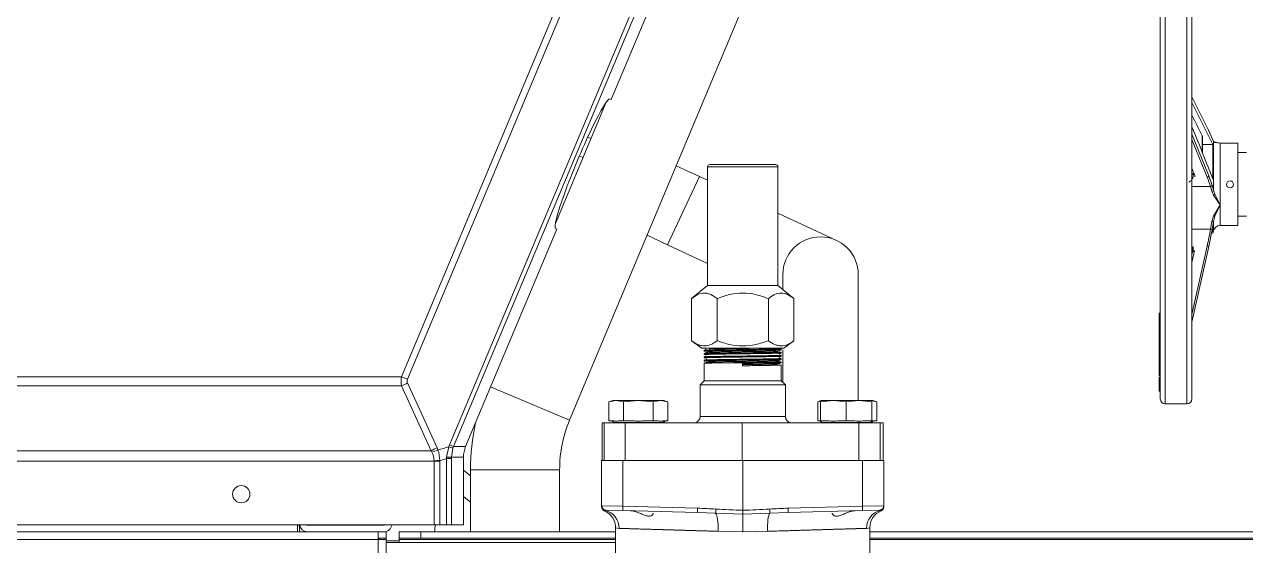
# Model space of a CAD drawing. Header units: millimetres. Extents: x 113490 to 142599, y -20467 to 115.
# Drawn here: x 132458 to 133023, y -7309 to -7068 of the extents above; entities that cross this region are included whole.
import ezdxf

# ---------------------------------------------------------------- set-up
doc = ezdxf.new("R2010")
doc.units = ezdxf.units.MM
doc.layers.add('DV1_0', color=7, linetype='Continuous')

msp = doc.modelspace()

# ---------------------------------------------------------------- linework, layer by layer
at = {"layer": 'DV1_0', "color": 7, "linetype": 'Continuous', "lineweight": 20}
for p, q in [((132654.65, -7262.15), (133082.26, -6242.4)), ((132632.38, -7230.65), (133044.36, -6248.19)), ((132656.48, -7262.92), (133082.26, -6247.54)), ((132635.15, -7231.81), (133047.13, -6249.35)), ((132985.72, -7040.02), (132985.72, -7243.22)), ((132995.78, -7040.02), (132995.78, -7243.22)), ((132998.07, -7118.34), (133005.86, -7137.65)), ((132998.07, -7120.87), (133005.12, -7138.31)), ((133002.77, -7126.43), (133002.77, -7119.02)), ((133011.17, -7122.57), (133011.17, -7151.15)), ((132774.01, -7133.47), (132806.51, -7133.47)), ((132770.19, -7137.97), (132755.45, -7169.6)), ((133005.86, -7137.65), (133007.31, -7141.62)), ((133006.7, -7142.63), (132998.07, -7142.63)), ((133006.7, -7142.63), (133007.34, -7144.81)), ((133007.31, -7141.62), (133007.44, -7142)), ((133007.34, -7144.81), (133008.08, -7146.62)), ((133007.44, -7142), (133008.08, -7144.26)), ((133008.68, -7146.21), (133008.08, -7144.26)), ((133011.17, -7151.15), (133011.17, -7160.67)), ((133008.08, -7156.3), (133007.34, -7158.8)), ((133008.08, -7158.79), (133008.68, -7156.42)), ((132998.07, -7162.36), (133006.7, -7162.36)), ((133007.44, -7162.46), (133005.86, -7170.31)), ((133007.34, -7158.8), (133006.7, -7162.36)), ((133008.08, -7158.79), (133007.44, -7162.46)), ((133008.08, -7163.13), (133008.08, -7158.79)), ((133005.12, -7170.2), (132998.07, -7201.86)), ((133005.86, -7170.31), (132998.07, -7205.32)), ((132632.38, -7230.65), (132344.14, -7230.65)), ((132632.38, -7230.65), (132635.15, -7231.81)), ((132632.38, -7234.88), (132344.15, -7234.88)), ((132646.06, -7264.86), (132632.38, -7234.88)), ((132648.83, -7263.48), (132635.14, -7233.5)), ((132710.17, -7250.69), (132673.62, -7235.37)), ((132726.2, -7251.97), (132726.2, -7269.47)), ((132735.93, -7251.97), (132735.93, -7269.47)), ((132809.99, -7249.01), (132770.53, -7249.01)), ((132843.94, -7251.97), (132843.94, -7269.47)), ((132853.76, -7251.97), (132853.76, -7269.47)), ((132646.06, -7264.86), (132340.27, -7264.86)), ((132653.24, -7267.91), (132654.29, -7263.09)), ((132654.65, -7262.15), (132656.48, -7262.92)), ((132655.51, -7267.82), (132656.2, -7263.63)), ((132662.07, -7262.92), (132656.48, -7262.92)), ((132647.53, -7269.74), (132340.27, -7269.74)), ((132647.53, -7299.18), (132647.53, -7269.74)), ((132647.53, -7269.74), (132650.06, -7269.74)), ((132650.06, -7299.18), (132650.06, -7269.74)), ((132653.22, -7268.49), (132655.51, -7268.49)), ((132653.22, -7299.18), (132653.22, -7268.49)), ((132661.08, -7267.82), (132655.51, -7267.82)), ((132655.51, -7299.18), (132655.51, -7268.49)), ((132734.82, -7269.47), (132734.82, -7290.56)), ((132845.7, -7290.56), (132845.7, -7269.47)), ((132705.55, -7273.65), (132664.29, -7273.65)), ((132734.82, -7290.56), (132725.18, -7290.36)), ((132726.94, -7292.35), (132726.57, -7292.5)), ((132769.31, -7291.46), (132734.82, -7290.56)), ((132811.21, -7291.46), (132845.7, -7290.56)), ((132855.53, -7290.35), (132845.7, -7290.56)), ((132853.95, -7292.5), (132853.58, -7292.35)), ((132777.73, -7293.84), (132769.3, -7293.46)), ((132790.26, -7294.31), (132777.73, -7293.84)), ((132802.79, -7293.84), (132790.26, -7294.31)), ((132811.23, -7293.46), (132802.79, -7293.84)), ((132733.04, -7300.8), (132731.46, -7300.56)), ((132790.26, -7302.45), (132778.84, -7302.17)), ((132801.68, -7302.17), (132790.26, -7302.45)), ((132849.06, -7300.56), (132847.48, -7300.8)), ((132354.86, -7305.97), (132621.66, -7305.97)), ((132621.66, -7305.97), (132621.66, -8175.37)), ((132631.26, -7306.61), (132625.26, -7306.61)), ((132731.46, -7305.97), (132631.26, -7305.97)), ((133114.77, -7305.97), (132849.06, -7305.97))]:
    msp.add_line(p, q, dxfattribs=at)
at = {"layer": 'DV1_0', "color": 7, "linetype": 'Continuous', "lineweight": 15}
for p, q in [((133082.26, -6260.87), (132729.38, -7102.39)), ((132710.17, -7250.69), (133067.22, -6399.23)), ((132983.44, -7141.62), (132983.44, -7042.31)), ((132998.07, -7141.62), (132998.07, -7042.31)), ((133005.86, -7116.9), (132998.07, -7101.2)), ((132727.1, -7103.63), (132703.6, -7159.68)), ((132729.38, -7102.39), (132728.82, -7102.13)), ((132998.07, -7103.73), (133007.78, -7123.14)), ((133005.86, -7116.9), (133007.44, -7120.41)), ((133007.44, -7120.41), (133005.86, -7116.9)), ((132720.04, -7120.47), (132718.53, -7119.84)), ((133002.94, -7126.86), (133002.94, -7119.7)), ((133007.78, -7123.14), (133002.94, -7123.14)), ((133008.08, -7121.82), (133007.44, -7120.41)), ((133007.78, -7123.14), (133007.78, -7139.27)), ((133008.08, -7144.26), (133008.08, -7121.82)), ((133008.08, -7121.82), (133008.68, -7122.24)), ((133011.17, -7122.57), (133008.08, -7121.95)), ((133008.08, -7121.95), (133011.17, -7122.57)), ((133011.17, -7122.57), (133008.68, -7122.24)), ((133008.68, -7122.24), (133011.17, -7122.57)), ((133019.36, -7122.57), (133011.17, -7122.57)), ((133019.36, -7122.57), (133019.36, -7160.67)), ((132714.67, -7128.54), (132716.36, -7129.25)), ((133023.32, -7126.89), (133019.36, -7126.89)), ((132770.19, -7137.97), (132759.53, -7133)), ((132774.01, -7133.47), (132774.01, -7188.47)), ((132805.51, -7132.47), (132775.01, -7132.47)), ((132806.51, -7188.47), (132806.51, -7133.47)), ((132774.01, -7139.75), (132770.19, -7137.97)), ((132983.44, -7240.93), (132983.44, -7141.62)), ((132998.07, -7141.62), (132998.07, -7240.93)), ((133011.17, -7151.15), (133008.68, -7146.21)), ((133008.08, -7146.62), (133011.17, -7151.15)), ((133011.17, -7151.15), (133008.08, -7156.3)), ((133008.68, -7156.42), (133011.17, -7151.15)), ((132833.64, -7167.55), (132806.51, -7154.91)), ((133019.36, -7156.35), (133023.32, -7156.35)), ((132704.27, -7162.29), (132662.07, -7262.92)), ((132704.27, -7162.29), (132703.7, -7162.02)), ((133007.78, -7162.45), (133007.78, -7164.44)), ((133007.78, -7164.44), (133008.08, -7163.13)), ((133011.17, -7160.67), (133019.36, -7160.67)), ((132746.02, -7165.21), (132755.45, -7169.6)), ((132755.45, -7169.6), (132774.01, -7178.26)), ((132998.52, -7172.18), (132998.07, -7174.2)), ((132808.81, -7183.37), (132808.81, -7190.34)), ((132843.71, -7241.62), (132843.71, -7183.37)), ((132774.01, -7188.47), (132766.59, -7194.52)), ((132774.01, -7188.47), (132806.51, -7188.47)), ((132813.93, -7194.52), (132806.51, -7188.47)), ((132766.59, -7194.52), (132766.59, -7213.99)), ((132778.43, -7194.52), (132778.43, -7213.99)), ((132802.1, -7194.52), (132802.1, -7213.99)), ((132813.93, -7194.52), (132813.93, -7213.99)), ((132982.93, -7201.51), (132982.93, -7201.3)), ((132982.93, -7201.3), (132983.44, -7201.3)), ((132982.93, -7201.51), (132982.93, -7202.29)), ((132983.44, -7201.51), (132982.93, -7201.51)), ((132982.93, -7203.14), (132982.93, -7202.29)), ((132982.93, -7202.29), (132983.44, -7202.29)), ((132982.93, -7203.14), (132982.93, -7204.17)), ((132983.44, -7203.14), (132982.93, -7203.14)), ((132982.93, -7204.17), (132982.93, -7206.28)), ((132982.93, -7204.17), (132983.44, -7204.17)), ((132982.93, -7206.28), (132982.93, -7209.27)), ((132983.44, -7206.28), (132982.93, -7206.28)), ((132766.59, -7213.99), (132771.26, -7217.47)), ((132809.26, -7217.47), (132813.93, -7213.99)), ((132982.93, -7209.65), (132982.93, -7209.27)), ((132982.93, -7209.27), (132983.44, -7209.27)), ((132982.93, -7210.68), (132982.93, -7209.65)), ((132982.93, -7209.65), (132983.44, -7209.65)), ((132982.93, -7210.68), (132982.93, -7210.88)), ((132983.44, -7210.68), (132982.93, -7210.68)), ((132982.93, -7210.88), (132982.93, -7213.65)), ((132983.44, -7210.88), (132982.93, -7210.88)), ((132982.93, -7214.47), (132982.93, -7213.65)), ((132982.93, -7213.65), (132983.44, -7213.65)), ((132771.26, -7217.47), (132809.26, -7217.47)), ((132773.4, -7217.91), (132772.48, -7218.44)), ((132772.48, -7218.45), (132772.48, -7218.89)), ((132773.4, -7219.41), (132772.48, -7219.94)), ((132772.48, -7219.95), (132772.48, -7220.39)), ((132807.13, -7218.67), (132808.04, -7218.15)), ((132807.13, -7220.17), (132808.04, -7219.65)), ((132808.04, -7218.14), (132808.04, -7217.7)), ((132808.04, -7219.64), (132808.04, -7219.2)), ((132808.81, -7218.15), (132808.81, -7233.24)), ((132982.87, -7218.83), (132982.93, -7218.83)), ((132982.93, -7214.67), (132982.93, -7214.47)), ((132983.44, -7214.47), (132982.93, -7214.47)), ((132982.93, -7214.67), (132982.93, -7218.22)), ((132983.44, -7214.67), (132982.93, -7214.67)), ((132982.93, -7218.22), (132982.93, -7218.33)), ((132983.44, -7218.22), (132982.93, -7218.22)), ((132982.93, -7218.33), (132982.93, -7221.61)), ((132983.44, -7218.33), (132982.93, -7218.33)), ((132773.4, -7220.91), (132772.48, -7221.44)), ((132772.48, -7221.45), (132772.48, -7221.89)), ((132772.48, -7222.95), (132772.48, -7223.39)), ((132773.4, -7223.91), (132772.48, -7224.44)), ((132772.48, -7224.45), (132772.48, -7232.47)), ((132790.17, -7225.57), (132790.17, -7224.52)), ((132790.17, -7225.04), (132790.17, -7224.52)), ((132790.17, -7225.57), (132790.17, -7225.04)), ((132807.13, -7221.67), (132808.04, -7221.15)), ((132807.13, -7223.17), (132808.04, -7222.65)), ((132807.13, -7224.67), (132808.04, -7224.15)), ((132808.04, -7221.14), (132808.04, -7220.7)), ((132808.04, -7222.64), (132808.04, -7222.2)), ((132808.04, -7224.14), (132808.04, -7223.7)), ((132808.04, -7232.47), (132808.04, -7225.2)), ((132982.93, -7221.85), (132982.87, -7221.85)), ((132982.93, -7221.61), (132982.93, -7222.12)), ((132982.93, -7221.61), (132983.44, -7221.61)), ((132982.93, -7222.12), (132982.93, -7222.3)), ((132983.44, -7222.12), (132982.93, -7222.12)), ((132982.93, -7222.3), (132982.93, -7223.07)), ((132983.44, -7222.3), (132982.93, -7222.3)), ((132982.93, -7223.07), (132982.93, -7223.77)), ((132983.44, -7223.07), (132982.93, -7223.07)), ((132982.93, -7223.77), (132982.93, -7226.22)), ((132983.44, -7223.77), (132982.93, -7223.77)), ((132982.93, -7226.22), (132982.93, -7229.69)), ((132982.93, -7226.22), (132983.44, -7226.22)), ((132982.93, -7230.07), (132982.93, -7229.69)), ((132983.44, -7229.69), (132982.93, -7229.69)), ((132982.93, -7230.07), (132983.44, -7230.07)), ((132982.93, -7230.76), (132982.93, -7237.35)), ((132772.48, -7232.47), (132770.53, -7234.42)), ((132809.99, -7234.42), (132770.53, -7234.42)), ((132770.53, -7234.42), (132770.53, -7249.01)), ((132808.04, -7232.47), (132772.48, -7232.47)), ((132809.99, -7234.42), (132808.04, -7232.47)), ((132809.99, -7249.01), (132809.99, -7234.42)), ((132983.44, -7233.02), (132982.93, -7233.02)), ((132728.26, -7242.29), (132731.68, -7241.62)), ((132730.1, -7241.62), (132728.26, -7242.29)), ((132728.26, -7251), (132728.26, -7242.29)), ((132731.68, -7241.62), (132730.1, -7241.62)), ((132731.68, -7241.62), (132735.1, -7242.29)), ((132731.68, -7241.62), (132741.93, -7241.62)), ((132735.1, -7242.29), (132741.93, -7241.62)), ((132735.1, -7251), (132735.1, -7242.29)), ((132741.93, -7241.62), (132748.76, -7242.29)), ((132741.93, -7241.62), (132752.18, -7241.62)), ((132748.76, -7242.29), (132752.18, -7241.62)), ((132748.76, -7251), (132748.76, -7242.29)), ((132752.18, -7241.62), (132755.6, -7242.29)), ((132752.18, -7241.62), (132753.77, -7241.62)), ((132755.6, -7242.29), (132753.77, -7241.62)), ((132755.6, -7251), (132755.6, -7242.29)), ((132826.26, -7241.81), (132824.93, -7242.29)), ((132824.93, -7242.29), (132826.26, -7242.03)), ((132824.93, -7251), (132824.93, -7242.29)), ((132826.26, -7242.29), (132832.18, -7241.62)), ((132826.26, -7241.62), (132832.18, -7241.62)), ((132826.26, -7251), (132826.26, -7242.29)), ((132832.18, -7241.62), (132838.1, -7242.29)), ((132832.18, -7241.62), (132844.01, -7241.62)), ((132838.1, -7242.29), (132844.01, -7241.62)), ((132838.1, -7251), (132838.1, -7242.29)), ((132844.01, -7241.62), (132849.93, -7242.29)), ((132844.01, -7241.62), (132849.93, -7241.62)), ((132849.93, -7241.62), (132850.43, -7241.62)), ((132849.93, -7241.84), (132852.26, -7242.29)), ((132849.93, -7251), (132849.93, -7242.29)), ((132852.26, -7242.29), (132850.43, -7241.62)), ((132852.26, -7251), (132852.26, -7242.29)), ((132982.93, -7237.35), (132983.44, -7237.35)), ((132985.72, -7243.22), (132995.78, -7243.22)), ((132725.26, -7251.97), (132726.2, -7251.97)), ((132725.26, -7251.97), (132725.26, -7269.47)), ((132726.2, -7251.97), (132735.93, -7251.97)), ((132730.56, -7251), (132728.26, -7251)), ((132729.89, -7251), (132730.69, -7251.8)), ((132753.18, -7251.8), (132730.69, -7251.8)), ((132735.1, -7251), (132732.8, -7251)), ((132733.93, -7251.8), (132733.93, -7251.97)), ((132739.69, -7251), (132735.1, -7251)), ((132735.93, -7251.97), (132789.93, -7251.97)), ((132748.76, -7251), (132744.17, -7251)), ((132751.06, -7251), (132748.76, -7251)), ((132749.93, -7251.97), (132749.93, -7251.8)), ((132750.43, -7251.97), (132750.43, -7251.8)), ((132753.18, -7251.8), (132753.98, -7251)), ((132753.67, -7251.8), (132753.18, -7251.8)), ((132755.6, -7251), (132753.3, -7251)), ((132753.67, -7251.8), (132754.26, -7251.21)), ((132789.93, -7251.97), (132843.94, -7251.97)), ((132789.93, -7251.97), (132789.93, -7269.47)), ((132826.26, -7251), (132824.93, -7251)), ((132826.26, -7251), (132826.26, -7251.21)), ((132830.24, -7251), (132826.26, -7251)), ((132826.26, -7251.21), (132826.85, -7251.8)), ((132849.34, -7251.8), (132826.85, -7251.8)), ((132830.1, -7251.8), (132830.1, -7251.97)), ((132838.1, -7251), (132834.12, -7251)), ((132842.07, -7251), (132838.1, -7251)), ((132843.94, -7251.97), (132853.76, -7251.97)), ((132849.93, -7251), (132845.95, -7251)), ((132846.1, -7251.97), (132846.1, -7251.8)), ((132846.59, -7251.97), (132846.59, -7251.8)), ((132849.34, -7251.8), (132849.93, -7251.21)), ((132849.84, -7251.8), (132849.34, -7251.8)), ((132849.84, -7251.8), (132850.64, -7251)), ((132852.26, -7251), (132849.96, -7251)), ((132853.76, -7251.97), (132855.26, -7251.97)), ((132855.26, -7251.97), (132855.26, -7269.47)), ((132661.08, -7299.18), (132661.08, -7267.82)), ((132724.99, -7290.35), (132724.99, -7269.47)), ((132724.99, -7269.47), (132734.82, -7269.47)), ((132734.82, -7269.47), (132790.26, -7269.47)), ((132790.26, -7269.47), (132845.7, -7269.47)), ((132790.26, -7292.4), (132790.26, -7269.47)), ((132845.7, -7269.47), (132855.53, -7269.47)), ((132855.53, -7269.47), (132855.53, -7290.35)), ((132664.29, -7276.45), (132661.08, -7273.88)), ((132664.29, -7273.65), (132664.29, -7302.37)), ((132705.55, -7302.37), (132705.55, -7273.65)), ((132661.08, -7286.07), (132664.29, -7288.64)), ((132725.18, -7290.36), (132724.99, -7290.35)), ((132734.8, -7292.56), (132726.94, -7292.35)), ((132769.3, -7293.46), (132734.8, -7292.56)), ((132845.72, -7292.56), (132811.23, -7293.46)), ((132853.58, -7292.35), (132845.72, -7292.56)), ((132845.75, -7291.8), (132845.79, -7291.8)), ((132855.53, -7290.55), (132855.53, -7290.35)), ((132647.53, -7299.18), (132328.99, -7299.18)), ((132354.86, -7302.37), (132621.66, -7302.37)), ((132584.26, -7299.18), (132584.26, -7302.37)), ((132585.26, -7299.37), (132584.26, -7299.37)), ((132585.26, -7299.18), (132585.26, -7299.37)), ((132585.26, -7302.37), (132585.26, -7299.37)), ((132624.36, -7299.37), (132588.86, -7299.37)), ((132593.21, -7299.18), (132593.21, -7299.37)), ((132598.24, -7299.18), (132598.24, -7299.37)), ((132608.29, -7299.18), (132608.29, -7299.37)), ((132613.31, -7299.18), (132613.31, -7299.37)), ((132621.66, -7302.37), (132621.66, -7305.97)), ((132621.66, -7302.37), (132625.26, -7302.37)), ((132625.26, -7302.37), (132625.26, -7305.37)), ((132628.09, -7299.18), (132627.68, -7300.16)), ((132631.26, -7302.37), (132641.26, -7302.37)), ((132631.26, -7305.37), (132631.26, -7302.37)), ((132731.46, -7302.37), (132641.26, -7302.37)), ((132641.26, -7302.37), (132641.26, -7305.37)), ((132647.53, -7299.18), (132650.06, -7299.18)), ((132653.22, -7299.18), (132650.06, -7299.18)), ((132653.22, -7299.18), (132655.51, -7299.18)), ((132661.08, -7299.18), (132655.51, -7299.18)), ((132731.46, -7300.38), (132731.46, -7405.93)), ((132849.06, -7405.93), (132849.06, -7300.38)), ((133119.87, -7302.37), (132849.06, -7302.37)), ((132622.26, -7305.37), (132621.66, -7305.37)), ((132621.66, -7305.37), (132625.26, -7305.37)), ((132621.66, -7305.97), (132625.26, -7305.97)), ((132625.26, -7305.37), (132622.26, -7305.37)), ((132622.26, -7305.37), (132622.26, -7305.97)), ((132625.26, -7305.37), (132625.26, -7305.97)), ((132625.26, -7305.97), (132625.26, -8175.37)), ((132625.26, -7307.27), (132731.46, -7307.27)), ((132631.26, -7305.97), (132631.26, -7305.37)), ((132641.26, -7305.37), (132631.26, -7305.37)), ((132631.26, -7307.27), (132631.26, -7305.97)), ((132731.46, -7305.37), (132641.26, -7305.37)), ((133115.58, -7305.37), (132849.06, -7305.37))]:
    msp.add_line(p, q, dxfattribs=at)
for centre, radius in [((133015.7, -7141.62), 1.59), ((132558.26, -7284.99), 4)]:
    msp.add_circle(centre, radius, dxfattribs=at)
for centre, radius, start, end in [((131793.28, -7715.8), 1348.71, 26.26251, 26.70791), ((131992.48, -7534.48), 1089.51, 21.26858, 22.62702), ((132775.01, -7133.47), 1, 90, 180), ((132805.51, -7133.47), 1, 0, 90), ((133011.17, -7163.85), 3.17, 90, 166.9571), ((132826.26, -7183.37), 17.45, 0, 180), ((132992.34, -7172.92), 6.35, 0, 25.4415), ((132990.45, -7170.56), 8.23, 348.6435, 1.315), ((132985.72, -7240.93), 2.29, 180, 270), ((132995.78, -7240.93), 2.29, 270, 359.9994), ((132764.92, -7273.65), 100.63, 167.5567, 180), ((132764.92, -7273.65), 59.37, 157.25, 180), ((132731.68, -7248.12), 3.09, 248.7549, 291.2451), ((132752.18, -7248.12), 3.09, 248.7549, 291.2451), ((132767.53, -7249.01), 3, 278.9051, 0), ((132812.99, -7249.01), 3, 180, 261.0949), ((132832.18, -7242.15), 9.06, 257.6398, 282.3602), ((132844.01, -7242.15), 9.06, 257.6398, 282.3602), ((132673.86, -7267.85), 12.78, 157.3421, 179.9002), ((132726.99, -7290.35), 2, 180, 227.2861), ((132726.99, -7290.86), 2, 180, 247.4161), ((132726.82, -7290.65), 1.66, 169.9089, 248.7154), ((132722.96, -7300.56), 8.5, 0, 67.7446), ((132726.99, -7290.35), 2, 247.0752, 268.5), ((134590.55, -7293.36), 1800.29, 179.96956, 180.03044), ((132857.56, -7300.56), 8.5, 112.2554, 180), ((132853.53, -7290.35), 2, 271.5, 292.9248), ((132853.7, -7290.65), 1.66, 291.2846, 10.0911), ((132853.53, -7290.86), 2, 292.5839, 0), ((132853.53, -7290.35), 2, 312.7139, 0), ((132038.22, -7298.38), 752.06, 359.6901, 0.3099), ((132588.86, -7298.77), 3.6, 186.5393, 270), ((132588.86, -7298.77), 0.6, 223.1029, 270), ((132624.36, -7298.77), 0.6, 270, 316.8971), ((132624.36, -7298.77), 3.6, 270, 337.25), ((132696.89, -7306.61), 49.37, 171.343, 175.0719), ((132621.66, -7305.97), 0.6, 85.3205, 90)]:
    msp.add_arc(centre, radius, start, end, dxfattribs=at)
at = {"layer": 'DV1_0', "color": 7, "linetype": 'Continuous', "lineweight": 20}
for centre, radius, start, end in [((131947.34, -7548.76), 1129.6, 21.37233, 21.53495), ((132845.36, -7199.11), 170.93, 19.2928, 20.834), ((132520.13, -7068.54), 495.53, 348.1619, 349.0866), ((129881.95, -6500.41), 3188.92, 347.73519, 347.8354), ((132644.5, -7232.78), 12.31, 170.0464, 189.8182), ((132642.04, -7267.66), 4.9, 25.8567, 34.8936), ((132635.7, -7269.33), 14.36, 359.7046, 19.6592), ((132636.65, -7270.29), 10.9, 4.0512, 25.8996), ((132498.97, -7262.94), 154.34, 357.9416, 358.1555), ((132761.92, -7527.07), 235.72, 86.1305, 88.2012), ((132797.85, -6959.37), 333.11, 266.5536, 268.695), ((132782.67, -6959.37), 333.11, 271.305, 273.4464), ((132818.61, -7527.07), 235.72, 91.7988, 93.8695)]:
    msp.add_arc(centre, radius, start, end, dxfattribs=at)
at = {"layer": 'DV1_0', "color": 7, "linetype": 'Continuous', "lineweight": 15}
for centre, major_axis, ratio, start_param, end_param in [((132716.26, -7132.07), (-12.55, -29.95), 0.08742, 3.138131, 6.279724), ((133005.12, -7117.03), (-0.691, -0.321), 0.875103, 2.854892, 3.407663), ((133007.34, -7121.97), (-0.686, -0.331), 0.937086, 2.886706, 3.32528)]:
    msp.add_ellipse(centre, major_axis=major_axis, ratio=ratio, start_param=start_param, end_param=end_param, dxfattribs=at)
at = {"layer": 'DV1_0', "color": 7, "linetype": 'Continuous', "lineweight": 20}
for centre, major_axis, ratio, start_param, end_param in [((133008.08, -7122.69), (-0.374, -0.664), 0.908732, 2.694911, 3.23996), ((132999.26, -7136.47), (0.711, 0.273), 0.817209, 2.744491, 4.408496), ((133005.12, -7137.68), (0.713, 0.27), 0.817683, 4.412241, 5.883826), ((133006.7, -7141.99), (-0.72, -0.251), 0.820306, 1.292581, 2.736014), ((133007.34, -7144.24), (-0.742, -0.172), 0.740821, 1.400672, 2.801635), ((133008.08, -7146.1), (0.673, 0.357), 0.631921, 4.388562, 5.390658), ((133008.08, -7156.07), (0.705, -0.288), 0.276811, 4.825048, 5.827144), ((133006.7, -7162.31), (0.748, -0.144), 0.057605, 4.723438, 6.16687), ((133007.34, -7158.65), (0.753, -0.118), 0.196265, 4.74312, 6.144083), ((132999.26, -7172.34), (0.746, -0.158), 0.057387, 3.060515, 4.72452), ((133005.12, -7170.15), (0.746, -0.156), 0.05742, 4.724361, 6.195946), ((132632.38, -7232.34), (-5.46, -2.49), 0.390519, 1.394389, 1.916835), ((132643.37, -7231.73), (8.39, 1.23), 0.477021, 2.861489, 3.27902), ((132646.06, -7262.32), (-5.46, -2.49), 0.390519, 1.394389, 1.916835), ((132646.45, -7263.34), (-5.72, -1.81), 0.350035, 1.460327, 1.961834), ((132641.11, -7268.42), (3.73, 8.9), 0.866025, 5.488826, 5.610008), ((132627.45, -7088.34), (-71.41, -170.29), 0.866025, 0.584178, 0.615457), ((132665.58, -7266.74), (-5.3, -12.63), 0.866025, 4.712369, 4.785222), ((132652.44, -7262.31), (3.78, -1.31), 0.036385, -1.048346, -0.089348), ((132663.29, -7265.86), (-3.5, -8.68), 0.792142, 4.693639, 4.774741), ((132647.52, -7269.4), (-5.99, -0.25), 0.019419, 1.569987, 2.006724), ((132644.28, -7269.74), (0, 3.39), 0.955994, 4.71241, 4.778595), ((132495.48, -6610.94), (0, -680.19), 0.906307, 0.253454, 0.258753), ((132643.34, -7269.74), (0, 7.42), 0.906308, 4.712393, 4.758375), ((132651.53, -7267.82), (4, 0.01), 0.024998, -1.128884, -0.094609), ((132653, -7268.49), (0, 26.57), 0.094445, 4.712423, 4.737354), ((132726.99, -7290.55), (2, 0), 0.998984, 3.141593, 4.499109), ((132724.77, -7300.8), (0.22, 8.5), 0.97309, 4.737865, 6.09082), ((132734.85, -7290.56), (-0.05, -2), 0.017446, 4.712846, 6.283185), ((132769.35, -7291.46), (0.05, 2), 0.017446, 1.571253, 3.141593), ((132777.86, -7291.88), (-0.12, -2), 0.01742, 4.713454, 6.092226), ((132802.66, -7291.88), (0.12, -2), 0.01742, 0.190959, 1.569731), ((132811.17, -7291.46), (0.05, -2), 0.017446, 0, 1.570339), ((132845.67, -7290.56), (0.05, -2), 0.017446, 0, 1.570339), ((132855.75, -7300.8), (-0.22, 8.5), 0.97309, 0.192366, 1.545321), ((132853.53, -7290.55), (-2, 0), 0.998984, 1.784077, 3.141593), ((132777.19, -7302.17), (0.22, 8.5), 0.1941, 4.717472, 6.088507), ((132803.33, -7302.17), (-0.22, 8.5), 0.1941, 0.194678, 1.565714)]:
    msp.add_ellipse(centre, major_axis=major_axis, ratio=ratio, start_param=start_param, end_param=end_param, dxfattribs=at)
at = {"layer": 'DV1_0', "color": 7, "linetype": 'Continuous', "lineweight": 15}
for points, knots in [([(133002.94, -7119.72), (133002.94, -7119.7), (133002.94, -7119.68), (133002.93, -7119.44), (133002.88, -7119.23), (133002.77, -7119.02)], [0.7256392, 0.7256392, 0.7256392, 0.7256392, 0.75, 0.75, 1, 1, 1, 1]), ([(132778.43, -7194.52), (132777.48, -7193.75), (132776.52, -7193.1), (132775.04, -7192.42), (132774.54, -7192.24), (132773.53, -7191.99), (132773.01, -7191.93), (132771.48, -7191.93), (132770.48, -7192.18), (132769.01, -7192.86), (132768.52, -7193.14), (132767.54, -7193.77), (132767.06, -7194.13), (132766.59, -7194.52)], [0, 0, 0, 0, 0.25, 0.25, 0.375, 0.375, 0.5, 0.5, 0.75, 0.75, 0.875, 0.875, 1, 1, 1, 1]), ([(132802.1, -7194.52), (132800.21, -7193.75), (132798.29, -7193.1), (132794.37, -7192.2), (132792.37, -7191.94), (132788.26, -7191.93), (132786.24, -7192.18), (132783.27, -7192.86), (132782.29, -7193.14), (132780.34, -7193.77), (132779.38, -7194.13), (132778.43, -7194.52)], [0, 0, 0, 0, 0.25, 0.25, 0.5, 0.5, 0.75, 0.75, 0.875, 0.875, 1, 1, 1, 1]), ([(132813.93, -7194.52), (132812.99, -7193.75), (132812.02, -7193.1), (132810.54, -7192.42), (132810.04, -7192.24), (132809.03, -7191.99), (132808.52, -7191.93), (132806.99, -7191.93), (132805.99, -7192.18), (132804.51, -7192.86), (132804.02, -7193.14), (132803.05, -7193.77), (132802.57, -7194.13), (132802.1, -7194.52)], [0, 0, 0, 0, 0.25, 0.25, 0.375, 0.375, 0.5, 0.5, 0.75, 0.75, 0.875, 0.875, 1, 1, 1, 1]), ([(132766.59, -7213.99), (132767.54, -7214.7), (132768.51, -7215.29), (132769.99, -7215.91), (132770.49, -7216.08), (132771.24, -7216.24), (132771.49, -7216.28), (132772, -7216.34), (132772.26, -7216.35), (132773.53, -7216.35), (132774.53, -7216.12), (132776.01, -7215.5), (132776.49, -7215.25), (132777.47, -7214.68), (132777.95, -7214.35), (132778.43, -7213.99)], [0, 0, 0, 0, 0.25, 0.25, 0.375, 0.375, 0.4375, 0.4375, 0.5, 0.5, 0.75, 0.75, 0.875, 0.875, 1, 1, 1, 1]), ([(132778.43, -7213.99), (132780.33, -7214.7), (132782.26, -7215.29), (132786.18, -7216.12), (132788.18, -7216.35), (132792.27, -7216.36), (132794.28, -7216.13), (132797.25, -7215.51), (132798.23, -7215.26), (132800.18, -7214.68), (132801.14, -7214.35), (132802.1, -7213.99)], [0, 0, 0, 0, 0.25, 0.25, 0.5, 0.5, 0.75, 0.75, 0.875, 0.875, 1, 1, 1, 1]), ([(132802.1, -7213.99), (132803.05, -7214.7), (132804.02, -7215.29), (132805.5, -7215.91), (132805.99, -7216.08), (132806.75, -7216.24), (132807, -7216.28), (132807.51, -7216.34), (132807.77, -7216.35), (132809.04, -7216.35), (132810.04, -7216.12), (132811.51, -7215.5), (132812, -7215.25), (132812.97, -7214.68), (132813.46, -7214.35), (132813.93, -7213.99)], [0, 0, 0, 0, 0.25, 0.25, 0.375, 0.375, 0.4375, 0.4375, 0.5, 0.5, 0.75, 0.75, 0.875, 0.875, 1, 1, 1, 1]), ([(132744.17, -7251), (132743.43, -7251.14), (132742.68, -7251.21), (132741.18, -7251.21), (132740.43, -7251.14), (132739.69, -7251)], [0, 0, 0, 0, 0.5, 0.5, 1, 1, 1, 1]), ([(132748.85, -7293.72), (132748.84, -7293.79), (132748.83, -7293.94), (132748.75, -7294.17), (132748.6, -7294.43), (132748.34, -7294.72), (132747.8, -7295.08), (132746.81, -7295.28), (132745.5, -7294.96), (132744.4, -7294.54), (132743.26, -7294.07), (132741.77, -7293.44), (132740.24, -7292.94), (132739.19, -7292.74), (132738.69, -7292.68), (132738.44, -7292.66), (132738.32, -7292.65), (132738.26, -7292.65), (132738.23, -7292.65), (132738.21, -7292.65), (132738.2, -7292.65), (132738.2, -7292.65)], [0, 0, 0, 0, 0.041945, 0.083595, 0.125137, 0.189283, 0.250307, 0.374295, 0.499914, 0.560941, 0.624804, 0.749608, 0.874444, 0.936944, 0.968478, 0.984266, 0.992166, 0.996119, 0.998095, 0.999084, 1, 1, 1, 1]), ([(132842.32, -7292.65), (132842.32, -7292.65), (132842.31, -7292.65), (132842.29, -7292.65), (132842.26, -7292.65), (132842.2, -7292.65), (132842.08, -7292.66), (132841.84, -7292.68), (132841.34, -7292.74), (132840.3, -7292.94), (132838.76, -7293.44), (132837.27, -7294.06), (132836.13, -7294.54), (132835.02, -7294.96), (132833.72, -7295.28), (132832.73, -7295.08), (132832.18, -7294.72), (132831.89, -7294.4), (132831.71, -7294.05), (132831.68, -7293.83), (132831.67, -7293.72)], [0, 0, 0, 0, 0.000917, 0.001905, 0.003881, 0.007826, 0.015695, 0.031362, 0.062518, 0.124909, 0.249858, 0.374868, 0.438913, 0.50013, 0.625727, 0.749714, 0.810697, 0.87482, 0.937177, 1, 1, 1, 1])]:
    msp.add_open_spline(points, degree=3, knots=knots, dxfattribs=at)
at = {"layer": 'DV1_0', "color": 7, "linetype": 'Continuous', "lineweight": 20}
for points, knots in [([(132998.68, -7137.56), (132998.67, -7137.92), (132998.59, -7138.28), (132998.29, -7138.98), (132998.08, -7139.32), (132997.54, -7139.98), (132997.21, -7140.29), (132996.82, -7140.57)], [0.25, 0.25, 0.25, 0.25, 0.5, 0.5, 0.75, 0.75, 1, 1, 1, 1]), ([(132778.84, -7302.17), (132778.6, -7302.17), (132778.11, -7302.15), (132777.39, -7302.13), (132776.67, -7302.11), (132775.95, -7302.09), (132775.24, -7302.06), (132774.54, -7302.04), (132773.85, -7302.02), (132773.16, -7302), (132772.48, -7301.98), (132771.81, -7301.96), (132771.14, -7301.94), (132770.48, -7301.92), (132769.82, -7301.9), (132769.18, -7301.88), (132768.54, -7301.86), (132767.91, -7301.85), (132767.28, -7301.83), (132766.66, -7301.81), (132766.05, -7301.79), (132765.45, -7301.77), (132764.85, -7301.75), (132764.26, -7301.74), (132763.68, -7301.72), (132763.1, -7301.7), (132762.53, -7301.69), (132761.97, -7301.67), (132761.42, -7301.65), (132760.87, -7301.64), (132760.33, -7301.62), (132759.8, -7301.6), (132759.27, -7301.59), (132758.75, -7301.57), (132758.24, -7301.56), (132757.74, -7301.54), (132757.24, -7301.53), (132756.75, -7301.51), (132756.27, -7301.5), (132755.79, -7301.48), (132755.32, -7301.47), (132754.86, -7301.45), (132754.4, -7301.44), (132753.96, -7301.43), (132753.51, -7301.41), (132753.08, -7301.4), (132752.65, -7301.39), (132752.23, -7301.38), (132751.81, -7301.36), (132751.41, -7301.35), (132751, -7301.34), (132750.61, -7301.33), (132750.22, -7301.31), (132749.84, -7301.3), (132749.18, -7301.28), (132748.26, -7301.26), (132747.11, -7301.22), (132745.99, -7301.19), (132744.92, -7301.16), (132743.88, -7301.13), (132742.89, -7301.1), (132741.94, -7301.07), (132741.04, -7301.04), (132740.17, -7301.01), (132739.35, -7300.99), (132738.56, -7300.97), (132737.82, -7300.94), (132737.13, -7300.92), (132736.47, -7300.9), (132735.86, -7300.88), (132735.28, -7300.87), (132734.75, -7300.85), (132734.26, -7300.84), (132733.81, -7300.82), (132733.4, -7300.81), (132733.16, -7300.8), (132733.04, -7300.8)], [0, 0, 0, 0, 0.011134, 0.022203, 0.033206, 0.044145, 0.055017, 0.065825, 0.076567, 0.087244, 0.097855, 0.108401, 0.118882, 0.129297, 0.139647, 0.149932, 0.160151, 0.170305, 0.180394, 0.190417, 0.200375, 0.210267, 0.220095, 0.229857, 0.239553, 0.249184, 0.25875, 0.268251, 0.277686, 0.287055, 0.29636, 0.305599, 0.314773, 0.323881, 0.332924, 0.341902, 0.350814, 0.359661, 0.368443, 0.37716, 0.385811, 0.394396, 0.402917, 0.411372, 0.419761, 0.428086, 0.436344, 0.444538, 0.452666, 0.460729, 0.468727, 0.476659, 0.484526, 0.492328, 0.500064, 0.525111, 0.550034, 0.574833, 0.599507, 0.624058, 0.648484, 0.672787, 0.696965, 0.72102, 0.74495, 0.768756, 0.792438, 0.815997, 0.839431, 0.862741, 0.885928, 0.90899, 0.931928, 0.954743, 0.977433, 1, 1, 1, 1]), ([(132847.48, -7300.8), (132847.42, -7300.8), (132847.29, -7300.81), (132847.09, -7300.81), (132846.88, -7300.82), (132846.66, -7300.82), (132846.43, -7300.83), (132846.18, -7300.84), (132845.93, -7300.85), (132845.66, -7300.85), (132845.38, -7300.86), (132845.1, -7300.87), (132844.79, -7300.88), (132844.48, -7300.89), (132844.16, -7300.9), (132843.82, -7300.91), (132843.48, -7300.92), (132843.12, -7300.93), (132842.75, -7300.94), (132842.37, -7300.95), (132841.97, -7300.97), (132841.57, -7300.98), (132841.15, -7300.99), (132840.73, -7301), (132840.29, -7301.02), (132839.83, -7301.03), (132839.37, -7301.04), (132838.9, -7301.06), (132838.41, -7301.07), (132837.92, -7301.09), (132837.41, -7301.1), (132836.89, -7301.12), (132836.36, -7301.13), (132835.81, -7301.15), (132835.26, -7301.17), (132834.69, -7301.18), (132834.12, -7301.2), (132833.53, -7301.22), (132832.93, -7301.24), (132832.32, -7301.25), (132831.7, -7301.27), (132831.02, -7301.29), (132830.29, -7301.32), (132829.49, -7301.34), (132828.66, -7301.36), (132827.81, -7301.39), (132826.92, -7301.42), (132826.01, -7301.44), (132825.07, -7301.47), (132824.11, -7301.5), (132823.11, -7301.53), (132822.08, -7301.56), (132821.03, -7301.59), (132819.94, -7301.63), (132818.83, -7301.66), (132817.68, -7301.69), (132816.51, -7301.73), (132815.3, -7301.77), (132814.07, -7301.8), (132812.81, -7301.84), (132811.51, -7301.88), (132810.19, -7301.92), (132808.84, -7301.96), (132807.46, -7302), (132806.06, -7302.04), (132804.62, -7302.08), (132803.16, -7302.13), (132802.17, -7302.16), (132801.68, -7302.17)], [0, 0, 0, 0, 0.011832, 0.023698, 0.035599, 0.047533, 0.059502, 0.071505, 0.083542, 0.095614, 0.107719, 0.119859, 0.132032, 0.14424, 0.156482, 0.168759, 0.181069, 0.193414, 0.205793, 0.218206, 0.230653, 0.243135, 0.25565, 0.2682, 0.280784, 0.293402, 0.306055, 0.318741, 0.331462, 0.344217, 0.357006, 0.36983, 0.382687, 0.395579, 0.408505, 0.421466, 0.43446, 0.447489, 0.460552, 0.473649, 0.48678, 0.499946, 0.515784, 0.531894, 0.548275, 0.564928, 0.581852, 0.599048, 0.616516, 0.634255, 0.652266, 0.670548, 0.689102, 0.707927, 0.727024, 0.746393, 0.766033, 0.785945, 0.806128, 0.826583, 0.84731, 0.868308, 0.889578, 0.911119, 0.932932, 0.955016, 0.977372, 1, 1, 1, 1])]:
    msp.add_open_spline(points, degree=3, knots=knots, dxfattribs=at)
at = {"layer": 'DV1_0', "color": 7, "linetype": 'Continuous', "lineweight": 15}
for points in [[(132998.52, -7136.5), (132998.65, -7136.85), (132998.7, -7137.2), (132998.68, -7137.56)], [(132999.45, -7138.12), (132999.45, -7137.78), (132999.39, -7137.44), (132999.26, -7137.11)]]:
    msp.add_open_spline(points, degree=3, dxfattribs=at)
for points, weights, knots in [([(132772.48, -7218.45), (132772.48, -7218.35), (132777.62, -7218.26), (132782.8, -7218.17), (132790.17, -7218.07)], [0.999016674788, 0.924374412467, 1, 0.923879532511, 1], [0.5016253, 0.5016253, 0.5016253, 0.75, 0.75, 1, 1, 1]), ([(132790.17, -7218.52), (132782.8, -7218.61), (132777.62, -7218.71), (132772.48, -7218.8), (132772.48, -7218.89)], [1, 0.923879532511, 1, 0.924374412467, 0.999016674788], [0, 0, 0, 0.25, 0.25, 0.4983747, 0.4983747, 0.4983747]), ([(132772.48, -7219.95), (132772.48, -7219.85), (132777.62, -7219.76), (132782.8, -7219.67), (132790.17, -7219.57)], [0.999016674788, 0.924374412467, 1, 0.923879532511, 1], [0.5016253, 0.5016253, 0.5016253, 0.75, 0.75, 1, 1, 1]), ([(132806.73, -7218.72), (132805.66, -7218.79), (132802.13, -7218.86), (132797.16, -7218.95), (132790.17, -7219.04), (132783.19, -7219.14), (132778.27, -7219.23), (132773.36, -7219.33), (132773.39, -7219.42), (132773.4, -7219.43), (132773.44, -7219.44)], [0.969847232323, 0.944591567305, 1, 0.923879532511, 1, 0.923879532511, 1, 0.923879532511, 1, 0.993122605748, 0.987487940376], [0.53417969, 0.53417969, 0.53417969, 0.54423287, 0.54423287, 0.55804399, 0.55804399, 0.57185512, 0.57185512, 0.58566624, 0.58566624, 0.58691406, 0.58691406, 0.58691406]), ([(132795.4, -7217.47), (132792.85, -7217.51), (132790.17, -7217.54), (132783.19, -7217.64), (132778.27, -7217.73), (132775.95, -7217.78), (132774.69, -7217.82)], [0.963392428075, 0.969375399947, 1, 0.923879532511, 1, 0.962562693294, 0.961949961624], [0.44199853, 0.44199853, 0.44199853, 0.44755499, 0.44755499, 0.46136612, 0.46136612, 0.46815866, 0.46815866, 0.46815866]), ([(132790.17, -7218.07), (132797.53, -7217.98), (132802.77, -7217.88), (132808, -7217.79), (132808.04, -7217.7), (132808.04, -7217.7), (132808.04, -7217.7)], [1, 0.923879532511, 1, 0.923879532511, 1, 0.999505120044, 0.999016674788], [0, 0, 0, 0.25, 0.25, 0.5, 0.5, 0.5016253, 0.5016253, 0.5016253]), ([(132808.04, -7218.14), (132808.04, -7218.14), (132808.04, -7218.14), (132808, -7218.24), (132802.77, -7218.33), (132797.53, -7218.42), (132790.17, -7218.52)], [0.999016674788, 0.999505120044, 1, 0.923879532511, 1, 0.923879532511, 1], [0.4983747, 0.4983747, 0.4983747, 0.5, 0.5, 0.75, 0.75, 1, 1, 1]), ([(132790.17, -7219.57), (132797.53, -7219.48), (132802.77, -7219.38), (132808, -7219.29), (132808.04, -7219.2), (132808.04, -7219.2), (132808.04, -7219.2)], [1, 0.923879532511, 1, 0.923879532511, 1, 0.999505120044, 0.999016674788], [0, 0, 0, 0.25, 0.25, 0.5, 0.5, 0.5016253, 0.5016253, 0.5016253]), ([(132808.04, -7219.64), (132808.04, -7219.64), (132808.04, -7219.64), (132808, -7219.74), (132802.77, -7219.83), (132797.53, -7219.92), (132790.17, -7220.02)], [0.999016674788, 0.999505120044, 1, 0.923879532511, 1, 0.923879532511, 1], [0.4983747, 0.4983747, 0.4983747, 0.5, 0.5, 0.75, 0.75, 1, 1, 1]), ([(132790.17, -7220.02), (132782.8, -7220.11), (132777.62, -7220.21), (132772.48, -7220.3), (132772.48, -7220.39)], [1, 0.923879532511, 1, 0.924374412467, 0.999016674788], [0, 0, 0, 0.25, 0.25, 0.4983747, 0.4983747, 0.4983747]), ([(132772.48, -7221.45), (132772.48, -7221.35), (132777.62, -7221.26), (132782.8, -7221.17), (132790.17, -7221.07)], [0.999016674788, 0.924374412467, 1, 0.923879532511, 1], [0.5016253, 0.5016253, 0.5016253, 0.75, 0.75, 1, 1, 1]), ([(132790.17, -7221.52), (132782.8, -7221.61), (132777.62, -7221.71), (132772.48, -7221.8), (132772.48, -7221.89)], [1, 0.923879532511, 1, 0.924374412467, 0.999016674788], [0, 0, 0, 0.25, 0.25, 0.4983747, 0.4983747, 0.4983747]), ([(132772.48, -7222.95), (132772.48, -7222.85), (132777.62, -7222.76), (132782.8, -7222.67), (132790.17, -7222.57)], [0.999016674788, 0.924374412467, 1, 0.923879532511, 1], [0.5016253, 0.5016253, 0.5016253, 0.75, 0.75, 1, 1, 1]), ([(132790.17, -7223.02), (132782.8, -7223.11), (132777.62, -7223.21), (132772.48, -7223.3), (132772.48, -7223.39)], [1, 0.923879532511, 1, 0.924374412467, 0.999016674788], [0, 0, 0, 0.25, 0.25, 0.4983747, 0.4983747, 0.4983747]), ([(132772.48, -7224.45), (132772.48, -7224.35), (132777.62, -7224.26), (132782.8, -7224.17), (132790.17, -7224.07)], [0.999016674788, 0.924374412467, 1, 0.923879532511, 1], [0.5016253, 0.5016253, 0.5016253, 0.75, 0.75, 1, 1, 1]), ([(132773.39, -7222.42), (132773.39, -7222.42), (132773.39, -7222.42), (132773.4, -7222.44), (132773.56, -7222.45)], [0.999960084453, 0.999980036991, 1, 0.986694315263, 0.978040237438], [0.806640625, 0.806640625, 0.806640625, 0.806644247, 0.806644247, 0.8090584, 0.8090584, 0.8090584]), ([(132806.97, -7223.14), (132807.14, -7223.15), (132807.13, -7223.17), (132807.09, -7223.26), (132802.13, -7223.36), (132797.16, -7223.45), (132790.17, -7223.54), (132783.19, -7223.64), (132778.27, -7223.73), (132773.36, -7223.83), (132773.39, -7223.92), (132773.43, -7224.01), (132778.39, -7224.11), (132783.36, -7224.2), (132790.35, -7224.29), (132797.34, -7224.39), (132802.25, -7224.48), (132807.17, -7224.58), (132807.13, -7224.67), (132807.09, -7224.76), (132802.13, -7224.86), (132797.16, -7224.95), (132790.17, -7225.04)], [0.977334115566, 0.98614539645, 1, 0.923879532511, 1, 0.923879532511, 1, 0.923879532511, 1, 0.923879532511, 1, 0.923879532511, 1, 0.923879532511, 1, 0.923879532511, 1, 0.923879532511, 1, 0.923879532511, 1, 0.923879532511, 1], [0.859375, 0.859375, 0.859375, 0.8618887, 0.8618887, 0.8756999, 0.8756999, 0.889511, 0.889511, 0.9033221, 0.9033221, 0.9171332, 0.9171332, 0.9309444, 0.9309444, 0.9447555, 0.9447555, 0.9585666, 0.9585666, 0.9723777, 0.9723777, 0.9861889, 0.9861889, 1, 1, 1]), ([(132790.17, -7221.07), (132797.53, -7220.98), (132802.77, -7220.88), (132808, -7220.79), (132808.04, -7220.7), (132808.04, -7220.7), (132808.04, -7220.7)], [1, 0.923879532511, 1, 0.923879532511, 1, 0.999505120044, 0.999016674788], [0, 0, 0, 0.25, 0.25, 0.5, 0.5, 0.5016253, 0.5016253, 0.5016253]), ([(132808.04, -7221.14), (132808.04, -7221.14), (132808.04, -7221.14), (132808, -7221.24), (132802.77, -7221.33), (132797.53, -7221.42), (132790.17, -7221.52)], [0.999016674788, 0.999505120044, 1, 0.923879532511, 1, 0.923879532511, 1], [0.4983747, 0.4983747, 0.4983747, 0.5, 0.5, 0.75, 0.75, 1, 1, 1]), ([(132790.17, -7222.57), (132797.53, -7222.48), (132802.77, -7222.38), (132808, -7222.29), (132808.04, -7222.2), (132808.04, -7222.2), (132808.04, -7222.2)], [1, 0.923879532511, 1, 0.923879532511, 1, 0.999505120044, 0.999016674788], [0, 0, 0, 0.25, 0.25, 0.5, 0.5, 0.5016253, 0.5016253, 0.5016253]), ([(132808.04, -7222.64), (132808.04, -7222.64), (132808.04, -7222.64), (132808, -7222.74), (132802.77, -7222.83), (132797.53, -7222.92), (132790.17, -7223.02)], [0.999016674788, 0.999505120044, 1, 0.923879532511, 1, 0.923879532511, 1], [0.4983747, 0.4983747, 0.4983747, 0.5, 0.5, 0.75, 0.75, 1, 1, 1]), ([(132790.17, -7224.07), (132797.53, -7223.98), (132802.77, -7223.88), (132808, -7223.79), (132808.04, -7223.7), (132808.04, -7223.7), (132808.04, -7223.7)], [1, 0.923879532511, 1, 0.923879532511, 1, 0.999505120044, 0.999016674788], [0, 0, 0, 0.25, 0.25, 0.5, 0.5, 0.5016253, 0.5016253, 0.5016253]), ([(132808.04, -7224.14), (132808.04, -7224.14), (132808.04, -7224.14), (132808, -7224.24), (132802.77, -7224.33), (132797.53, -7224.42), (132790.17, -7224.52)], [0.999016674788, 0.999505120044, 1, 0.923879532511, 1, 0.923879532511, 1], [0.4983747, 0.4983747, 0.4983747, 0.5, 0.5, 0.75, 0.75, 1, 1, 1]), ([(132790.17, -7225.57), (132797.53, -7225.48), (132802.77, -7225.38), (132808, -7225.29), (132808.04, -7225.2), (132808.04, -7225.2), (132808.04, -7225.2)], [1, 0.923879532511, 1, 0.923879532511, 1, 0.999505120044, 0.999016674788], [0, 0, 0, 0.25, 0.25, 0.5, 0.5, 0.5016253, 0.5016253, 0.5016253])]:
    msp.add_rational_spline(points, weights, degree=2, knots=knots, dxfattribs=at)

doc.saveas('drawing.dxf')
